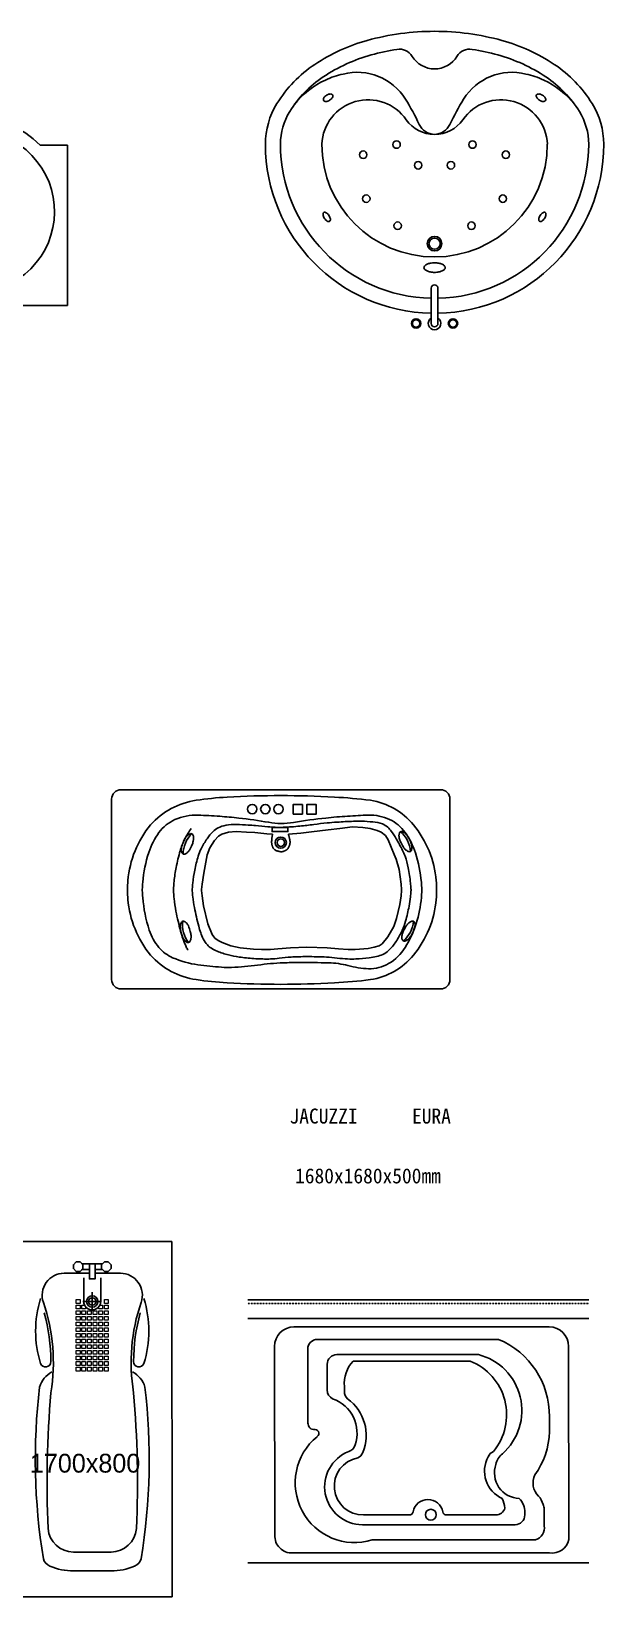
# Model space of a CAD drawing. Header units: inches. Extents: x -1249499 to 290957, y -589671 to 1013543.
# Drawn here: x -1093898 to -1090853, y 300248 to 308573 of the extents above; entities that cross this region are included whole.
import ezdxf

# ---------------------------------------------------------------- set-up
doc = ezdxf.new("R2010")
doc.units = ezdxf.units.IN
doc.header["$MEASUREMENT"] = 0
doc.linetypes.add('HIDDEN', pattern=[2, 1, -1])
for name, color, linetype in [('BATH', 4, 'Continuous'), ('FUR', 4, 'Continuous'), ('TO', 4, 'Continuous'), ('TOILET', 6, 'Continuous'), ('WAL', 7, 'Continuous'), ('WIN', 4, 'Continuous'), ('가구', 4, 'Continuous'), ('글씨', 5, 'Continuous'), ('벽체마감', 1, 'Continuous')]:
    doc.layers.add(name, color=color, linetype=linetype)
doc.layers.add('보조선', color=8, linetype='Continuous', lineweight=5)
doc.styles.get("Standard").update_dxf_attribs({"font": 'DotumChe.ttf'})
doc.styles.add('STYLE1', font='ses.shx', dxfattribs={"bigfont": 'shs.shx'})

msp = doc.modelspace()

# ---------------------------------------------------------------- linework, layer by layer
for p, q in [((-1093150.6, 302136), (-1093974.1, 302136)), ((-1093149.6, 300247.7), (-1093974.1, 300247.7))]:
    msp.add_line(p, q)
at = {"layer": 'BATH'}
for p, q in [((-1093851.5, 307967.8), (-1093705.1, 307967.8)), ((-1093705.1, 307967.8), (-1093705.1, 307114.3)), ((-1091770.9, 307206.2), (-1091770.9, 307018.9)), ((-1091734.9, 307206.2), (-1091734.9, 307018.9)), ((-1093705.1, 307114.3), (-1094558.6, 307114.3))]:
    msp.add_line(p, q, dxfattribs=at)
for points in [[(-1091752.9, 308572.7, 0.067459), (-1092111, 308524.2, 0.079812), (-1092389.3, 308397, 0.107118), (-1092591.4, 308188.3, 0.139889), (-1092652.9, 307972.7, 0.139889)], [(-1090852.9, 307972.7, 0.139889), (-1090914.5, 308188.3, 0.107118), (-1091116.5, 308397, 0.079812), (-1091394.8, 308524.2, 0.067459), (-1091752.9, 308572.7, 0.067459)], [(-1091953.1, 308476.8, 0.027645), (-1092089.7, 308447, 0.079812), (-1092345, 308330.4, 0.107118), (-1092523.5, 308146.1, 0.139889), (-1092572.9, 307972.7, 0.139889)], [(-1090932.9, 307972.7, 0.139889), (-1090982.4, 308146.1, 0.107118), (-1091160.9, 308330.4, 0.079812), (-1091416.1, 308447, 0.027645), (-1091552.8, 308476.8, 0.067459)]]:
    msp.add_lwpolyline(points, format="xyb", dxfattribs=at)
for points in [[(-1092327.3, 308232.8, 0.056901), (-1092336.3, 308225.9, 0.070623), (-1092341.9, 308218.6, 0.106226), (-1092344.5, 308210.4, 0.160891), (-1092343.2, 308204.8, 0.160891), (-1092338.8, 308201, 0.106226), (-1092330.4, 308199.5, 0.070623), (-1092321.3, 308201.2, 0.056901), (-1092311, 308206, 0.056901), (-1092302, 308213, 0.070623), (-1092296.3, 308220.2, 0.106226), (-1092293.8, 308228.4, 0.160891), (-1092295.1, 308234, 0.160891), (-1092299.5, 308237.8, 0.106226), (-1092307.9, 308239.3, 0.070623), (-1092317, 308237.6, 0.056901)], [(-1091178.6, 308232.8, -0.056901), (-1091169.5, 308225.9, -0.070623), (-1091163.9, 308218.6, -0.106226), (-1091161.4, 308210.4, -0.160891), (-1091162.7, 308204.8, -0.160891), (-1091167, 308201, -0.106226), (-1091175.5, 308199.5, -0.070623), (-1091184.5, 308201.2, -0.056901), (-1091194.9, 308206, -0.056901), (-1091203.9, 308213, -0.070623), (-1091209.5, 308220.2, -0.106226), (-1091212.1, 308228.4, -0.160891), (-1091210.8, 308234, -0.160891), (-1091206.4, 308237.8, -0.106226), (-1091198, 308239.3, -0.070623), (-1091188.9, 308237.6, -0.056901)], [(-1092314.6, 307593.5, 0.051087), (-1092321.9, 307602.5, 0.064935), (-1092329, 307608, 0.104197), (-1092337, 307610.6, 0.174737), (-1092342, 307609.4, 0.174737), (-1092345, 307605.4, 0.104197), (-1092345.8, 307597, 0.064935), (-1092343.6, 307588.2, 0.051087), (-1092338.3, 307578, 0.051087), (-1092331, 307569.1, 0.064935), (-1092323.9, 307563.6, 0.104197), (-1092315.9, 307560.9, 0.174737), (-1092311, 307562.1, 0.174737), (-1092307.9, 307566.2, 0.104197), (-1092307.1, 307574.5, 0.064935), (-1092309.3, 307583.3, 0.051087)], [(-1091191.2, 307593.5, -0.051087), (-1091184, 307602.5, -0.064935), (-1091176.8, 307608, -0.104197), (-1091168.9, 307610.6, -0.174737), (-1091163.9, 307609.4, -0.174737), (-1091160.9, 307605.4, -0.104197), (-1091160.1, 307597, -0.064935), (-1091162.3, 307588.2, -0.051087), (-1091167.6, 307578, -0.051087), (-1091174.8, 307569.1, -0.064935), (-1091182, 307563.6, -0.104197), (-1091190, 307560.9, -0.174737), (-1091194.9, 307562.1, -0.174737), (-1091198, 307566.2, -0.104197), (-1091198.7, 307574.5, -0.064935), (-1091196.5, 307583.3, -0.051087)], [(-1091752.9, 307341.4, 0.045971), (-1091775.9, 307339.3, 0.059571), (-1091792.9, 307334, 0.101235), (-1091806.2, 307324.4, 0.188556), (-1091809.5, 307316, 0.188556), (-1091806.2, 307307.6, 0.101235), (-1091792.9, 307298.1, 0.059571), (-1091775.9, 307292.8, 0.045971), (-1091752.9, 307290.6, 0.045971), (-1091730, 307292.8, 0.059571), (-1091712.9, 307298.1, 0.101235), (-1091699.6, 307307.6, 0.188556), (-1091696.4, 307316, 0.188556), (-1091699.6, 307324.4, 0.101235), (-1091712.9, 307334, 0.059571), (-1091730, 307339.3, 0.045971)]]:
    msp.add_lwpolyline(points, format="xyb", close=True, dxfattribs=at)
for centre, radius in [((-1091954.8, 307970.2), 19.8), ((-1091551.1, 307970.2), 19.8), ((-1092132.4, 307916.4), 19.8), ((-1091840.1, 307860.2), 19.8), ((-1091665.8, 307860.2), 19.8), ((-1091373.4, 307916.4), 19.8), ((-1092116.1, 307682.5), 19.8), ((-1091389.8, 307682.5), 19.8), ((-1091949.3, 307538.8), 19.8), ((-1091556.6, 307538.8), 19.8), ((-1091752.9, 307443.4), 38.9), ((-1091752.9, 307443.4), 29.8), ((-1091851.1, 307018.9), 24.9), ((-1091851.1, 307018.9), 19.8), ((-1091654.8, 307018.9), 24.9), ((-1091654.8, 307018.9), 19.8)]:
    msp.add_circle(centre, radius, dxfattribs=at)
for centre, radius, start, end in [((-1091940.5, 308397.8), 80, 31.47616, 99.10293), ((-1091565.4, 308397.8), 80, 80.89707, 148.52384), ((-1091752.9, 308512.6), 139.9, 211.47616, 328.52384), ((-1092140.6, 307900.7), 455.9, 115.06771, 141.77321), ((-1092153.7, 307932.9), 421.2, 101.6676, 115.31934), ((-1092164.7, 308050.5), 304.1, 32.12135, 104.10428), ((-1091341.1, 308050.5), 304.1, 75.89572, 147.87865), ((-1091352.2, 307932.9), 421.2, 64.68066, 78.3324), ((-1091365.3, 307900.7), 455.9, 38.22679, 64.93229), ((-1092106.2, 307961.7), 247, 34.74321, 177.43934), ((-1093234.2, 307405.3), 1553, 25.66467, 31.30002), ((-1090271.7, 307405.3), 1553, 148.69998, 154.33533), ((-1091399.6, 307961.7), 247, 2.56066, 145.25679), ((-1094205.1, 307614.3), 500, 45, 132.93691), ((-1094205.1, 307614.3), 430, 137.39913, 132.60087), ((-1091752.9, 308206.7), 183, 214.74321, 325.25679), ((-1091747.2, 308120.6), 97.1, 206.06041, 266.60417), ((-1091758.7, 308120.6), 97.1, 273.39583, 333.93959), ((-1091752.9, 307972.7), 900, 180, 268.85401), ((-1091752.9, 307972.7), 820, 180, 268.74219), ((-1091752.9, 307972.7), 600, 180, 0), ((-1091752.9, 307972.7), 820, 271.25781, 0), ((-1091752.9, 307972.7), 900, 271.14599, 0), ((-1091752.9, 307206.2), 18, 0, 180), ((-1091752.9, 307018.9), 33.3, 122.66974, 57.33026), ((-1091752.9, 307018.9), 18, 180, 0)]:
    msp.add_arc(centre, radius, start, end, dxfattribs=at)
at = {"layer": 'FUR', "color": 1}
for p, q in [((-1092500.8, 301682.4), (-1091143.1, 301682.4)), ((-1092602.4, 300565.9), (-1092604.3, 301582)), ((-1092498.8, 300481.5), (-1091141.1, 300481.5))]:
    msp.add_line(p, q, dxfattribs=at)
for centre, radius, start, end in [((-1092500.8, 301578.9), 103.5, 90, 180), ((-1091143.1, 301578.9), 103.5, 0, 90), ((-1092513.7, 300569), 88.7, 181.96982, 279.6372), ((-1091125.5, 300568.6), 88.6, 259.81396, 348.53758)]:
    msp.add_arc(centre, radius, start, end, dxfattribs=at)
at = {"layer": 'TO'}
msp.add_lwpolyline([(-1093471, 304489.5), (-1093471, 303529.5, 0.414214), (-1093421, 303479.5), (-1091721, 303479.5, 0.414214), (-1091671, 303529.5), (-1091671, 304489.5, 0.414214), (-1091721, 304539.5), (-1093421, 304539.5, 0.414214)], format="xyb", close=True, dxfattribs=at)
at = {"layer": 'TO', "color": 2}
msp.add_lwpolyline([(-1093384.6, 303956.1, 0.150847), (-1093263.7, 303659.7, 0.177298), (-1093021, 303529.3, 0.023897), (-1092856.2, 303512.3, 0.013876), (-1092571, 303504.3, 0.013876), (-1092285.9, 303512.3, 0.020546), (-1092093.9, 303529.3, 0.18529), (-1091864.8, 303659.7, 0.150847), (-1091743.9, 303956.1, 0.022006), (-1091741.7, 304006.1, 0.022006), (-1091743.9, 304056.1, 0.150847), (-1091864.8, 304352.5, 0.18529), (-1092093.9, 304482.9, 0.020546), (-1092285.9, 304500, 0.013876), (-1092571, 304507.9, 0.013876), (-1092856.2, 304500, 0.023897), (-1093021, 304482.9, 0.177298), (-1093263.7, 304352.5, 0.150847), (-1093384.6, 304056.1, 0.022006), (-1093386.8, 304006.1, 0.022006)], format="xyb", close=True, dxfattribs=at)
at = {"layer": 'TO', "color": 6}
for points in [[(-1092506, 304409.9), (-1092506, 304459.9), (-1092456, 304459.9), (-1092456, 304409.9)], [(-1092432.6, 304409.9), (-1092432.6, 304459.9), (-1092382.6, 304459.9), (-1092382.6, 304409.9)], [(-1092617.2, 304338.3), (-1092617.2, 304316.6), (-1092533.1, 304316.6), (-1092533.1, 304338.3)]]:
    msp.add_lwpolyline(points, close=True, dxfattribs=at)
for points in [[(-1093305.4, 303965.4, 0.058329), (-1093270.6, 303792.5, 0.097886), (-1093219, 303700.2, 0.11255), (-1093146.3, 303646, 0.072351), (-1093011.5, 303608.2, 0.012542), (-1092886.3, 303595.3, 0.02958), (-1092832.9, 303594.2, 0.024414), (-1092694, 303606.6, -0.024901), (-1092557.8, 303618.6, -0.009537), (-1092475.4, 303620.2, -0.004955), (-1092316.8, 303618.6, -0.060682), (-1092213.5, 303604, 0.057045), (-1092103.7, 303587.6, 0.14092), (-1091997.1, 303614.3, 0.125731), (-1091909.5, 303700.2, 0.057538), (-1091850.7, 303828.5, 0.058139), (-1091823.1, 303965.4, 0.001889), (-1091820.2, 304002.4, 0.018771), (-1091820.1, 304006.1, 0.018771), (-1091820.2, 304009.6, 0.001739), (-1091823.1, 304046.8, 0.058289), (-1091854.8, 304204.1, 0.077469), (-1091909.5, 304312, 0.126599), (-1091992.3, 304381, 0.119455), (-1092103.9, 304404.2, 0.008711), (-1092216.3, 304398.6, 0.008524), (-1092330.9, 304388.9, 0.016271), (-1092503.3, 304365.6, -0.041986), (-1092570.6, 304360, -0.044586), (-1092635.4, 304365.9, 0.017992), (-1092794.7, 304388.9, 0.009493), (-1092895.6, 304397.8, 0.008279), (-1093011.6, 304403.9, 0.113885), (-1093134.2, 304380.3, 0.13124), (-1093219, 304312, 0.079328), (-1093273.4, 304205.7, 0.058329), (-1093305.4, 304046.8, 0.001699), (-1093308.3, 304009.5, 0.018771), (-1093308.4, 304006.1, 0.018771), (-1093308.3, 304002.7, 0.001699)], [(-1093090.7, 304196.9, 0.189735), (-1093082.1, 304196.6, 0.100944), (-1093068.6, 304204.8, 0.059128), (-1093057.5, 304218, 0.033263), (-1093043.6, 304245.2, 0.045562), (-1093036.7, 304266.5, 0.059128), (-1093035, 304283.6, 0.100944), (-1093038.4, 304299, 0.189735), (-1093044.5, 304305.1, 0.189735), (-1093053.1, 304305.3, 0.100944), (-1093066.6, 304297.1, 0.059128), (-1093077.8, 304284, 0.045562), (-1093088.3, 304264.3, 0.033263), (-1093098.5, 304235.5, 0.059128), (-1093100.2, 304218.3, 0.100944), (-1093096.8, 304202.9, 0.189735)], [(-1091881.3, 304211, -0.189735), (-1091889.9, 304210.2, -0.100944), (-1091903.8, 304217.6, -0.059128), (-1091915.8, 304230.1, -0.033263), (-1091931.2, 304256.4, -0.045562), (-1091939.3, 304277.2, -0.059128), (-1091942.1, 304294.2, -0.100944), (-1091939.7, 304309.8, -0.189735), (-1091933.9, 304316.2, -0.189735), (-1091925.3, 304317, -0.100944), (-1091911.4, 304309.6, -0.059128), (-1091899.4, 304297.2, -0.045562), (-1091887.7, 304278.2, -0.033263), (-1091875.9, 304250, -0.059128), (-1091873.1, 304233, -0.100944), (-1091875.5, 304217.4, -0.189735)], [(-1093092.5, 303840, -0.189735), (-1093083.9, 303839.1, -0.100944), (-1093071.7, 303829.1, -0.059128), (-1093062.4, 303814.6, -0.033263), (-1093052.4, 303785.7, -0.045562), (-1093048.5, 303763.7, -0.059128), (-1093049, 303746.5, -0.100944), (-1093054.5, 303731.7, -0.189735), (-1093061.4, 303726.5, -0.189735), (-1093070, 303727.4, -0.100944), (-1093082.2, 303737.4, -0.059128), (-1093091.5, 303752, -0.045562), (-1093099.3, 303772.9, -0.033263), (-1093105.4, 303802.8, -0.059128), (-1093104.9, 303820, -0.100944), (-1093099.4, 303834.9, -0.189735)], [(-1091864.3, 303839.5, 0.189735), (-1091872.9, 303840.4, 0.100944), (-1091887, 303833.3, 0.059128), (-1091899.2, 303821.1, 0.033263), (-1091915.1, 303795, 0.045562), (-1091923.7, 303774.4, 0.059128), (-1091926.8, 303757.5, 0.100944), (-1091924.7, 303741.8, 0.189735), (-1091919, 303735.3, 0.189735), (-1091910.4, 303734.3, 0.100944), (-1091896.3, 303741.5, 0.059128), (-1091884.2, 303753.7, 0.045562), (-1091872.1, 303772.4, 0.033263), (-1091859.7, 303800.4, 0.059128), (-1091856.5, 303817.3, 0.100944), (-1091858.7, 303833, 0.189735)]]:
    msp.add_lwpolyline(points, format="xyb", close=True, dxfattribs=at)
at = {"layer": 'TO', "color": 5}
msp.add_lwpolyline([(-1093039.2, 303969.6, 0.02599), (-1093030.8, 303912.8, 0.014559), (-1093007.7, 303812.9, 0.044896), (-1092983.5, 303745.9, 0.082106), (-1092961.4, 303713.6, 0.059008), (-1092940.2, 303696.1, 0.04769), (-1092910.1, 303680.6, 0.030479), (-1092849.1, 303660.4, 0.033832), (-1092792.3, 303649.5, 0.009259), (-1092714.5, 303641.3, 0.01769), (-1092673.6, 303639.2, 0.003904), (-1092642.8, 303638.9, 0.006791), (-1092625.2, 303639.2, 0.028591), (-1092579.5, 303643, -0.020725), (-1092516.6, 303649.3, -0.014653), (-1092432.5, 303651.8, -0.011723), (-1092327.5, 303649.3, -0.022287), (-1092270.3, 303644.1, 0.023132), (-1092215.2, 303639.1, 0.024862), (-1092172.2, 303639.4, 0.01472), (-1092099.9, 303645.6, 0.032132), (-1092061.4, 303652.6, 0.03652), (-1092028.6, 303663.3, 0.094608), (-1091997.6, 303683.6, 0.057269), (-1091958.8, 303730.6, 0.034081), (-1091925.2, 303791, 0.044264), (-1091906.9, 303841, 0.015846), (-1091888.4, 303919.6, 0.025309), (-1091881, 303969.6, 0.00464), (-1091878.4, 303999.1, 0.019667), (-1091878.1, 304006, 0.019763), (-1091878.3, 304012, 0.003864), (-1091881, 304042.6, 0.026085), (-1091893, 304124.3, 0.033941), (-1091909.7, 304185.6, 0.033446), (-1091923, 304216.9, 0.016415), (-1091956.3, 304277.7, 0.02539), (-1091983.9, 304319.5, 0.047627), (-1092001.7, 304339.4, 0.099492), (-1092030.6, 304357, 0.065097), (-1092080.8, 304368.1, 0.013726), (-1092141.1, 304371.8, 0.019566), (-1092183.5, 304371.6, 0.004654), (-1092271.9, 304366.8, 0.007742), (-1092325.1, 304362.6, 0.010999), (-1092395.7, 304354.4, -0.01054), (-1092469.5, 304345.7, -0.011976), (-1092558.3, 304339.3, -0.024629), (-1092601.6, 304339.4, -0.0151), (-1092639.5, 304342.4, 0.008712), (-1092705.1, 304348.6, 0.005293), (-1092744.1, 304351.2, 0.003344), (-1092806, 304354.1, 0.055505), (-1092862.3, 304350.2, 0.07011), (-1092904.8, 304336.1, 0.078984), (-1092931.3, 304317.3, 0.05096), (-1092963.5, 304278.6, 0.030522), (-1092994.6, 304225.6, 0.044408), (-1093010.3, 304186.3, 0.023378), (-1093029.1, 304111.2, 0.026132), (-1093039.2, 304042.6, 0.003817), (-1093041.8, 304012.1, 0.019679), (-1093042.1, 304006.1, 0.019679), (-1093041.8, 304000, 0.003958)], format="xyb", close=True, dxfattribs=at)
msp.add_lwpolyline([(-1093047.1, 304333.7, 0.038916), (-1093081.5, 304277.1, 0.047382), (-1093106.4, 304214, 0.020409), (-1093127.8, 304126, 0.026132), (-1093138.7, 304052, 0.003817), (-1093141.5, 304019.9, 0.019679), (-1093142.1, 304006.1, 0.019679), (-1093141.5, 303992.1, 0.003958), (-1093138.7, 303960.2, 0.02599), (-1093128.8, 303893.1, 0.014559), (-1093104.4, 303787.6, 0.044896), (-1093074.1, 303703.6, 0.023521), (-1093064.5, 303685.3, 0.059008)], format="xyb", dxfattribs=at)
for points in [[(-1092614.9, 304302.6), (-1092645, 304305), (-1092708.9, 304311), (-1092753.5, 304313.8), (-1092807.6, 304316.5), (-1092848.7, 304313.4), (-1092885.1, 304302.5), (-1092901.7, 304292.2), (-1092923.3, 304269.3), (-1092947.8, 304229.7), (-1092962.2, 304192.9), (-1092980.8, 304096.4), (-1092989.4, 304037.9), (-1092992, 304008.1), (-1092992.1, 304006.1), (-1092992, 304003.9), (-1092989.4, 303974.3)], [(-1092989.4, 303974.3), (-1092981.8, 303922.6), (-1092959.3, 303825.6), (-1092936.2, 303769.9), (-1092921.8, 303750.6), (-1092905, 303737.9), (-1092882.8, 303726.8), (-1092836, 303708.6), (-1092786.4, 303699.1), (-1092715.6, 303691.2), (-1092672.9, 303689.2), (-1092641.8, 303689), (-1092626.5, 303689.2), (-1092586.8, 303692.5), (-1092519.5, 303699.3), (-1092432.5, 303701.8), (-1092325.1, 303699.3), (-1092263.5, 303693.6), (-1092213, 303689.1), (-1092175, 303689.3), (-1092105.7, 303695.3), (-1092073.4, 303701.1), (-1092047.6, 303709.5), (-1092032.2, 303719.6), (-1092000.7, 303757.8), (-1091970.4, 303812.3), (-1091955.2, 303854), (-1091937.5, 303929.5), (-1091930.7, 303974.5), (-1091928.2, 304003), (-1091928.1, 304006.1), (-1091928.2, 304008.1), (-1091930.8, 304037.9), (-1091942, 304114.5), (-1091957, 304169.2), (-1091967.6, 304194.4), (-1091999.3, 304272.7), (-1092014.3, 304295.7), (-1092037.2, 304313.3), (-1092058.1, 304321.8), (-1092094.8, 304332.9), (-1092133.6, 304337.9), (-1092189, 304342.4), (-1092256.4, 304333.5), (-1092319, 304325.3), (-1092406.9, 304314.8), (-1092464, 304308.3), (-1092530.5, 304303.1)], [(-1092530.5, 304303.1), (-1092529.5, 304299.1), (-1092528.6, 304295.7), (-1092527.8, 304292.8), (-1092527.2, 304290.4), (-1092526.7, 304288.3), (-1092526.2, 304286.5), (-1092525.9, 304285), (-1092525.5, 304283.6), (-1092525.2, 304282.3), (-1092524.9, 304281.1), (-1092524.7, 304280.1), (-1092524.4, 304279), (-1092524.2, 304278.1), (-1092524, 304277.2), (-1092523.8, 304276.3), (-1092523.7, 304275.5), (-1092523.5, 304274.7), (-1092523.3, 304273.9), (-1092523.2, 304273.2), (-1092523, 304272.5), (-1092522.9, 304271.8), (-1092522.8, 304271.1), (-1092522.6, 304270.4), (-1092522.5, 304269.8), (-1092522.4, 304269.2), (-1092522.3, 304268.6), (-1092522.2, 304268), (-1092522.1, 304267.4), (-1092522.1, 304266.9), (-1092522, 304266.3), (-1092521.9, 304265.8), (-1092521.9, 304265.3), (-1092521.8, 304264.8), (-1092521.8, 304264.3), (-1092521.7, 304263.9), (-1092521.7, 304263.4), (-1092521.6, 304263), (-1092521.6, 304262.6), (-1092521.6, 304262.2), (-1092521.6, 304261.7), (-1092521.6, 304261.3), (-1092521.6, 304261), (-1092521.6, 304260.6), (-1092521.6, 304260.2), (-1092521.6, 304259.8), (-1092521.6, 304259.5), (-1092521.6, 304259.1), (-1092521.6, 304258.8), (-1092521.6, 304258.4), (-1092521.6, 304258.1), (-1092521.7, 304257.7), (-1092521.7, 304257.4), (-1092521.7, 304257.1), (-1092521.8, 304256.7), (-1092521.8, 304256.4), (-1092521.9, 304256.1), (-1092521.9, 304255.7), (-1092521.9, 304255.4), (-1092522, 304255.1), (-1092522, 304254.7), (-1092522.1, 304254.4), (-1092522.1, 304254), (-1092522.2, 304253.7), (-1092522.3, 304253.4), (-1092522.3, 304253), (-1092522.4, 304252.7), (-1092522.4, 304252.3), (-1092522.5, 304252), (-1092522.6, 304251.6), (-1092522.7, 304251.3), (-1092522.7, 304250.9), (-1092522.8, 304250.6), (-1092522.9, 304250.2), (-1092523, 304249.9), (-1092523.1, 304249.5), (-1092523.1, 304249.2), (-1092523.2, 304248.8), (-1092523.3, 304248.5), (-1092523.4, 304248.1), (-1092523.5, 304247.8), (-1092523.6, 304247.4), (-1092523.7, 304247), (-1092523.8, 304246.7), (-1092523.9, 304246.3), (-1092524, 304246), (-1092524.1, 304245.6), (-1092524.2, 304245.2), (-1092524.3, 304244.9), (-1092524.5, 304244.5), (-1092524.6, 304244.1), (-1092524.7, 304243.8), (-1092524.8, 304243.4), (-1092524.9, 304243), (-1092525.1, 304242.7), (-1092525.2, 304242.3), (-1092525.3, 304241.9), (-1092525.5, 304241.5), (-1092525.6, 304241.2), (-1092525.7, 304240.8), (-1092525.9, 304240.4), (-1092526, 304240), (-1092526.2, 304239.7), (-1092526.3, 304239.3), (-1092526.5, 304238.9), (-1092526.6, 304238.5), (-1092526.8, 304238.1), (-1092527, 304237.8), (-1092527.1, 304237.4), (-1092527.3, 304237), (-1092527.4, 304236.6), (-1092527.6, 304236.2), (-1092527.8, 304235.8), (-1092528, 304235.4), (-1092528.1, 304235.1), (-1092528.3, 304234.7), (-1092528.5, 304234.3), (-1092528.7, 304233.9), (-1092528.9, 304233.5), (-1092529.1, 304233.1), (-1092529.3, 304232.7), (-1092529.5, 304232.3), (-1092529.7, 304231.9), (-1092529.9, 304231.5), (-1092530.1, 304231.1), (-1092530.3, 304230.8), (-1092530.5, 304230.4), (-1092530.7, 304230), (-1092531, 304229.6), (-1092531.2, 304229.2), (-1092531.5, 304228.8), (-1092531.7, 304228.4), (-1092532, 304228), (-1092532.3, 304227.6), (-1092532.6, 304227.2), (-1092532.8, 304226.8), (-1092533.2, 304226.4), (-1092533.5, 304226), (-1092533.8, 304225.6), (-1092534.1, 304225.2), (-1092534.5, 304224.8), (-1092534.9, 304224.4), (-1092535.3, 304224), (-1092535.7, 304223.6), (-1092536.1, 304223.1), (-1092536.5, 304222.7), (-1092537, 304222.3), (-1092537.4, 304221.9), (-1092537.9, 304221.5), (-1092538.4, 304221.1), (-1092538.9, 304220.7), (-1092539.5, 304220.3), (-1092540, 304219.9), (-1092540.6, 304219.5), (-1092541.2, 304219.1), (-1092541.8, 304218.7), (-1092542.5, 304218.2), (-1092543.1, 304217.8), (-1092543.8, 304217.4), (-1092544.6, 304217), (-1092545.3, 304216.6), (-1092546.1, 304216.2), (-1092546.9, 304215.8), (-1092547.7, 304215.4), (-1092548.5, 304214.9), (-1092549.4, 304214.5), (-1092550.3, 304214.1), (-1092551.2, 304213.7), (-1092552.2, 304213.3), (-1092553.2, 304212.9), (-1092554.2, 304212.5), (-1092555.2, 304212.1), (-1092556.3, 304211.7), (-1092557.4, 304211.3), (-1092558.5, 304210.9), (-1092559.7, 304210.6), (-1092560.8, 304210.3), (-1092562, 304210.1), (-1092563.3, 304209.8), (-1092564.7, 304209.7), (-1092566.2, 304209.6), (-1092567.8, 304209.6), (-1092569.8, 304209.6), (-1092571.9, 304209.8), (-1092574.4, 304210.1), (-1092577.2, 304210.5), (-1092580.3, 304211.1), (-1092583.5, 304211.8), (-1092586.8, 304212.6), (-1092590.2, 304213.5), (-1092593.4, 304214.7), (-1092596.6, 304215.9), (-1092599.5, 304217.4), (-1092602, 304219), (-1092604.3, 304220.7), (-1092606.4, 304222.6), (-1092608.2, 304224.7), (-1092609.8, 304226.8), (-1092611.2, 304229), (-1092612.5, 304231.3), (-1092613.6, 304233.7), (-1092614.7, 304236.1), (-1092615.6, 304238.5), (-1092616.5, 304241), (-1092617.3, 304243.6), (-1092617.9, 304246.2), (-1092618.5, 304248.8), (-1092619, 304251.5), (-1092619.4, 304254.2), (-1092619.6, 304257), (-1092619.8, 304260.2), (-1092619.7, 304264), (-1092619.4, 304268.7), (-1092618.8, 304274.6), (-1092617.9, 304282.1), (-1092616.6, 304291.3), (-1092614.9, 304302.6)]]:
    msp.add_lwpolyline(points, dxfattribs=at)
at = {"layer": 'TO', "color": 6}
for centre in [(-1092723.2, 304436.3), (-1092653.2, 304436.3), (-1092583.2, 304436.3)]:
    msp.add_circle(centre, 25, dxfattribs=at)
at = {"layer": 'TO', "color": 5}
for radius in [30, 20]:
    msp.add_circle((-1092570.9, 304257.8), radius, dxfattribs=at)
for centre, start, end in [((-1092936.8, 304195.1), 134.40465, 179.35743), ((-1092034.8, 304200), 4.0808, 49.03359), ((-1092939.5, 303819.9), 172.51872, 217.4715), ((-1092018.1, 303852.6), 310.16549, 355.11827)]:
    msp.add_arc(centre, 153.9, start, end, dxfattribs=at)
at = {"layer": 'TOILET', "color": 1}
msp.add_line((-1091039.6, 301578.9), (-1091038.7, 300551.1), dxfattribs=at)
at = {"layer": 'WAL'}
msp.add_line((-1093149.6, 300247.7), (-1093150.6, 302136), dxfattribs=at)
at = {"layer": 'WIN', "color": 1}
for p, q in [((-1091412, 301616.2), (-1092375.9, 301616.2)), ((-1092427.7, 301564.5), (-1092427.7, 301177.4)), ((-1091519.9, 301535.3), (-1092272.4, 301535.3)), ((-1092324.1, 301483.5), (-1092324.1, 301346.9)), ((-1091563.8, 301501.1), (-1092186.4, 301501.1)), ((-1092232.3, 301365.5), (-1092232.3, 301338.6)), ((-1091142, 301125.9), (-1091142, 301204.5)), ((-1091169.2, 300713.1), (-1091169.2, 300624.9)), ((-1092136.9, 300630.6), (-1091324.5, 300630.6)), ((-1092130.6, 300682.3), (-1091887.8, 300682.3)), ((-1091688.7, 300682.3), (-1091428, 300682.3)), ((-1091272.7, 300682.3), (-1091272.7, 300695.5)), ((-1092084.8, 300549.2), (-1091215, 300549.2))]:
    msp.add_line(p, q, dxfattribs=at)
msp.add_circle((-1091772.7, 300683.8), 28.9, dxfattribs=at)
for centre, radius, start, end in [((-1092375.9, 301564.5), 51.8, 90, 180), ((-1091582.5, 301210.1), 440.5, 359.27193, 67.22917), ((-1092272.4, 301483.5), 51.8, 90, 180), ((-1091595, 301237.7), 306.9, 311.37791, 75.83189), ((-1092056.4, 301381.5), 176.6, 137.38709, 185.20862), ((-1091676.7, 301215.5), 307.1, 320.40209, 68.42936), ((-1092272.4, 301346.9), 51.8, 180, 244.06857), ((-1092360.1, 301116.8), 194.8, 341.37241, 70.47785), ((-1092180.6, 301338.6), 51.8, 180, 227.61814), ((-1092357.9, 301105.7), 241.3, 337.77309, 53.80133), ((-1092375.9, 301177.4), 51.8, 180, 209.17922), ((-1092394, 301167.3), 31.1, 209.17922, 265.23833), ((-1092389.9, 301116), 21.4, 306.2151, 108.00236), ((-1091550.1, 301134.9), 408.2, 324.06841, 358.72909), ((-1092177.4, 300852.5), 317.1, 129.06711, 286.987), ((-1092225.2, 301069), 51.8, 287.33132, 343.86223), ((-1092136.5, 300832), 201.4, 111.34582, 269.88555), ((-1092133.3, 300835.5), 153.2, 100.77561, 270.98002), ((-1092182.7, 301033.4), 51.8, 293.74162, 338.47723), ((-1091328.5, 300915), 158.5, 151.18352, 245.93549), ((-1091419.2, 300972.5), 51.8, 113.74162, 158.47723), ((-1091298.4, 300906), 135.8, 160.54474, 268.52937), ((-1091337.1, 300935.3), 90.7, 127.3152, 169.82583), ((-1091129, 300852.7), 100.1, 154.74491, 224.62516), ((-1091788.3, 300683.8), 80.7, 10.93933, 169.06067), ((-1091428, 300734.1), 51.8, 270, 343.03935), ((-1091570.6, 300691.9), 194, 8.00961, 23.81193), ((-1091378.6, 300697.3), 105.9, 359.0558, 43.547), ((-1091262.4, 300718.8), 88.8, 12.70118, 45.6398), ((-1091221, 300713.1), 51.8, 0, 29.17922), ((-1091887.8, 300703), 20.7, 270, 349.06067), ((-1091688.7, 300703), 20.7, 190.93933, 270), ((-1091324.5, 300682.3), 51.8, 270, 0), ((-1091240.8, 300616.5), 72.1, 291.02123, 6.68458)]:
    msp.add_arc(centre, radius, start, end, dxfattribs=at)
at = {"layer": '가구'}
for p, q in [((-1093589.1, 302017.7), (-1093628.7, 302017.7)), ((-1093628.7, 301987.7), (-1093589.1, 301987.7)), ((-1093559.1, 302017.7), (-1093519.4, 302017.7)), ((-1093519.4, 301987.7), (-1093559.1, 301987.7)), ((-1093574.1, 301767.7), (-1093574.1, 301867.7)), ((-1093524.1, 301817.7), (-1093624.1, 301817.7))]:
    msp.add_line(p, q, dxfattribs=at)
for points in [[(-1093589.1, 301967.7), (-1093724.1, 301967.7, 0.516553), (-1093834.1, 301812.7, -0.123808), (-1093794.1, 301332.7, 0.032911), (-1093809.1, 300609.8, 0.386247), (-1093674.1, 300484.8), (-1093574.1, 300484.8), (-1093474.1, 300484.8, 0.386247), (-1093339.1, 300609.8, 0.032911), (-1093354.1, 301332.7, -0.123808), (-1093314.1, 301812.7, 0.516553), (-1093424.1, 301967.7), (-1093559.1, 301967.7)], [(-1093529.1, 301942.7), (-1093529.1, 301817.7, -1), (-1093619.1, 301817.7), (-1093619.1, 301942.7)], [(-1093829.1, 301757.7, -0.064043), (-1093794.1, 301497.7, -0.841078), (-1093849.1, 301487.7, -0.152096), (-1093849.1, 301832.7)], [(-1093319.1, 301757.7, 0.064043), (-1093354.1, 301497.7, 0.841078), (-1093299.1, 301487.7, 0.152096), (-1093299.1, 301832.7)], [(-1093359.1, 301442.7, -0.20385), (-1093294.1, 301362.7, -0.070354), (-1093314.1, 300449.8, -0.232654), (-1093349.1, 300409.8, -0.09902), (-1093474.1, 300384.8), (-1093574.1, 300384.8), (-1093674.1, 300384.8, -0.09902), (-1093799.1, 300409.8, -0.232654), (-1093834.1, 300449.8, -0.070354), (-1093854.1, 301362.7, -0.20385), (-1093789.1, 301442.7)]]:
    msp.add_lwpolyline(points, format="xyb", dxfattribs=at)
for points in [[(-1093624.1, 301992.3), (-1093638.7, 301977.7), (-1093659.4, 301977.7), (-1093674.1, 301992.3), (-1093674.1, 302013), (-1093659.4, 302027.7), (-1093638.7, 302027.7), (-1093624.1, 302013)], [(-1093559.1, 302017.7), (-1093559.1, 301937.7), (-1093589.1, 301937.7), (-1093589.1, 302017.7)], [(-1093524.1, 301992.3), (-1093509.4, 301977.7), (-1093488.7, 301977.7), (-1093474.1, 301992.3), (-1093474.1, 302013), (-1093488.7, 302027.7), (-1093509.4, 302027.7), (-1093524.1, 302013)]]:
    msp.add_lwpolyline(points, close=True, dxfattribs=at)
for radius in [30, 20]:
    msp.add_circle((-1093574.1, 301817.7), radius, dxfattribs=at)
at = {"layer": '벽체마감'}
for p, q in [((-1090931.5, 301827), (-1092746.5, 301827)), ((-1090931.5, 301727), (-1092746.5, 301727)), ((-1090931.5, 300427), (-1092746.5, 300427))]:
    msp.add_line(p, q, dxfattribs=at)
at = {"layer": '벽체마감', "linetype": 'HIDDEN'}
msp.add_line((-1090931.5, 301807), (-1092746.5, 301807), dxfattribs=at)
at = {"layer": '보조선'}
for points in [[(-1093659.1, 301827.7), (-1093639.1, 301827.7), (-1093639.1, 301807.7), (-1093659.1, 301807.7)], [(-1093659.1, 301797.7), (-1093639.1, 301797.7), (-1093639.1, 301777.7), (-1093659.1, 301777.7)], [(-1093509.1, 301827.7), (-1093489.1, 301827.7), (-1093489.1, 301807.7), (-1093509.1, 301807.7)], [(-1093509.1, 301797.7), (-1093489.1, 301797.7), (-1093489.1, 301777.7), (-1093509.1, 301777.7)], [(-1093659.1, 301767.7), (-1093639.1, 301767.7), (-1093639.1, 301747.7), (-1093659.1, 301747.7)], [(-1093659.1, 301737.7), (-1093639.1, 301737.7), (-1093639.1, 301717.7), (-1093659.1, 301717.7)], [(-1093659.1, 301707.7), (-1093639.1, 301707.7), (-1093639.1, 301687.7), (-1093659.1, 301687.7)], [(-1093629.1, 301767.7), (-1093609.1, 301767.7), (-1093609.1, 301747.7), (-1093629.1, 301747.7)], [(-1093629.1, 301737.7), (-1093609.1, 301737.7), (-1093609.1, 301717.7), (-1093629.1, 301717.7)], [(-1093629.1, 301707.7), (-1093609.1, 301707.7), (-1093609.1, 301687.7), (-1093629.1, 301687.7)], [(-1093599.1, 301767.7), (-1093579.1, 301767.7), (-1093579.1, 301747.7), (-1093599.1, 301747.7)], [(-1093599.1, 301737.7), (-1093579.1, 301737.7), (-1093579.1, 301717.7), (-1093599.1, 301717.7)], [(-1093599.1, 301707.7), (-1093579.1, 301707.7), (-1093579.1, 301687.7), (-1093599.1, 301687.7)], [(-1093569.1, 301767.7), (-1093549.1, 301767.7), (-1093549.1, 301747.7), (-1093569.1, 301747.7)], [(-1093569.1, 301737.7), (-1093549.1, 301737.7), (-1093549.1, 301717.7), (-1093569.1, 301717.7)], [(-1093569.1, 301707.7), (-1093549.1, 301707.7), (-1093549.1, 301687.7), (-1093569.1, 301687.7)], [(-1093539.1, 301767.7), (-1093519.1, 301767.7), (-1093519.1, 301747.7), (-1093539.1, 301747.7)], [(-1093539.1, 301737.7), (-1093519.1, 301737.7), (-1093519.1, 301717.7), (-1093539.1, 301717.7)], [(-1093539.1, 301707.7), (-1093519.1, 301707.7), (-1093519.1, 301687.7), (-1093539.1, 301687.7)], [(-1093509.1, 301767.7), (-1093489.1, 301767.7), (-1093489.1, 301747.7), (-1093509.1, 301747.7)], [(-1093509.1, 301737.7), (-1093489.1, 301737.7), (-1093489.1, 301717.7), (-1093509.1, 301717.7)], [(-1093509.1, 301707.7), (-1093489.1, 301707.7), (-1093489.1, 301687.7), (-1093509.1, 301687.7)], [(-1093659.1, 301677.7), (-1093639.1, 301677.7), (-1093639.1, 301657.7), (-1093659.1, 301657.7)], [(-1093659.1, 301647.7), (-1093639.1, 301647.7), (-1093639.1, 301627.7), (-1093659.1, 301627.7)], [(-1093659.1, 301617.7), (-1093639.1, 301617.7), (-1093639.1, 301597.7), (-1093659.1, 301597.7)], [(-1093629.1, 301677.7), (-1093609.1, 301677.7), (-1093609.1, 301657.7), (-1093629.1, 301657.7)], [(-1093629.1, 301647.7), (-1093609.1, 301647.7), (-1093609.1, 301627.7), (-1093629.1, 301627.7)], [(-1093629.1, 301617.7), (-1093609.1, 301617.7), (-1093609.1, 301597.7), (-1093629.1, 301597.7)], [(-1093599.1, 301677.7), (-1093579.1, 301677.7), (-1093579.1, 301657.7), (-1093599.1, 301657.7)], [(-1093599.1, 301647.7), (-1093579.1, 301647.7), (-1093579.1, 301627.7), (-1093599.1, 301627.7)], [(-1093599.1, 301617.7), (-1093579.1, 301617.7), (-1093579.1, 301597.7), (-1093599.1, 301597.7)], [(-1093569.1, 301677.7), (-1093549.1, 301677.7), (-1093549.1, 301657.7), (-1093569.1, 301657.7)], [(-1093569.1, 301647.7), (-1093549.1, 301647.7), (-1093549.1, 301627.7), (-1093569.1, 301627.7)], [(-1093569.1, 301617.7), (-1093549.1, 301617.7), (-1093549.1, 301597.7), (-1093569.1, 301597.7)], [(-1093539.1, 301677.7), (-1093519.1, 301677.7), (-1093519.1, 301657.7), (-1093539.1, 301657.7)], [(-1093539.1, 301647.7), (-1093519.1, 301647.7), (-1093519.1, 301627.7), (-1093539.1, 301627.7)], [(-1093539.1, 301617.7), (-1093519.1, 301617.7), (-1093519.1, 301597.7), (-1093539.1, 301597.7)], [(-1093509.1, 301677.7), (-1093489.1, 301677.7), (-1093489.1, 301657.7), (-1093509.1, 301657.7)], [(-1093509.1, 301647.7), (-1093489.1, 301647.7), (-1093489.1, 301627.7), (-1093509.1, 301627.7)], [(-1093509.1, 301617.7), (-1093489.1, 301617.7), (-1093489.1, 301597.7), (-1093509.1, 301597.7)], [(-1093659.1, 301587.7), (-1093639.1, 301587.7), (-1093639.1, 301567.7), (-1093659.1, 301567.7)], [(-1093659.1, 301557.7), (-1093639.1, 301557.7), (-1093639.1, 301537.7), (-1093659.1, 301537.7)], [(-1093629.1, 301587.7), (-1093609.1, 301587.7), (-1093609.1, 301567.7), (-1093629.1, 301567.7)], [(-1093629.1, 301557.7), (-1093609.1, 301557.7), (-1093609.1, 301537.7), (-1093629.1, 301537.7)], [(-1093599.1, 301587.7), (-1093579.1, 301587.7), (-1093579.1, 301567.7), (-1093599.1, 301567.7)], [(-1093599.1, 301557.7), (-1093579.1, 301557.7), (-1093579.1, 301537.7), (-1093599.1, 301537.7)], [(-1093569.1, 301587.7), (-1093549.1, 301587.7), (-1093549.1, 301567.7), (-1093569.1, 301567.7)], [(-1093569.1, 301557.7), (-1093549.1, 301557.7), (-1093549.1, 301537.7), (-1093569.1, 301537.7)], [(-1093539.1, 301587.7), (-1093519.1, 301587.7), (-1093519.1, 301567.7), (-1093539.1, 301567.7)], [(-1093539.1, 301557.7), (-1093519.1, 301557.7), (-1093519.1, 301537.7), (-1093539.1, 301537.7)], [(-1093509.1, 301587.7), (-1093489.1, 301587.7), (-1093489.1, 301567.7), (-1093509.1, 301567.7)], [(-1093509.1, 301557.7), (-1093489.1, 301557.7), (-1093489.1, 301537.7), (-1093509.1, 301537.7)], [(-1093659.1, 301527.7), (-1093639.1, 301527.7), (-1093639.1, 301507.7), (-1093659.1, 301507.7)], [(-1093659.1, 301497.7), (-1093639.1, 301497.7), (-1093639.1, 301477.7), (-1093659.1, 301477.7)], [(-1093659.1, 301467.7), (-1093639.1, 301467.7), (-1093639.1, 301447.7), (-1093659.1, 301447.7)], [(-1093629.1, 301527.7), (-1093609.1, 301527.7), (-1093609.1, 301507.7), (-1093629.1, 301507.7)], [(-1093629.1, 301497.7), (-1093609.1, 301497.7), (-1093609.1, 301477.7), (-1093629.1, 301477.7)], [(-1093629.1, 301467.7), (-1093609.1, 301467.7), (-1093609.1, 301447.7), (-1093629.1, 301447.7)], [(-1093599.1, 301527.7), (-1093579.1, 301527.7), (-1093579.1, 301507.7), (-1093599.1, 301507.7)], [(-1093599.1, 301497.7), (-1093579.1, 301497.7), (-1093579.1, 301477.7), (-1093599.1, 301477.7)], [(-1093599.1, 301467.7), (-1093579.1, 301467.7), (-1093579.1, 301447.7), (-1093599.1, 301447.7)], [(-1093569.1, 301527.7), (-1093549.1, 301527.7), (-1093549.1, 301507.7), (-1093569.1, 301507.7)], [(-1093569.1, 301497.7), (-1093549.1, 301497.7), (-1093549.1, 301477.7), (-1093569.1, 301477.7)], [(-1093569.1, 301467.7), (-1093549.1, 301467.7), (-1093549.1, 301447.7), (-1093569.1, 301447.7)], [(-1093539.1, 301527.7), (-1093519.1, 301527.7), (-1093519.1, 301507.7), (-1093539.1, 301507.7)], [(-1093539.1, 301497.7), (-1093519.1, 301497.7), (-1093519.1, 301477.7), (-1093539.1, 301477.7)], [(-1093539.1, 301467.7), (-1093519.1, 301467.7), (-1093519.1, 301447.7), (-1093539.1, 301447.7)], [(-1093509.1, 301527.7), (-1093489.1, 301527.7), (-1093489.1, 301507.7), (-1093509.1, 301507.7)], [(-1093509.1, 301497.7), (-1093489.1, 301497.7), (-1093489.1, 301477.7), (-1093509.1, 301477.7)], [(-1093509.1, 301467.7), (-1093489.1, 301467.7), (-1093489.1, 301447.7), (-1093509.1, 301447.7)]]:
    msp.add_lwpolyline(points, close=True, dxfattribs=at)
for points in [[(-1093609.1, 301789.4), (-1093609.1, 301777.7), (-1093629.1, 301777.7), (-1093629.1, 301797.7)], [(-1093629.1, 301797.7), (-1093614.4, 301797.7)], [(-1093533.7, 301797.7), (-1093519.1, 301797.7), (-1093519.1, 301777.7), (-1093539.1, 301777.7), (-1093539.1, 301789.4)]]:
    msp.add_lwpolyline(points, dxfattribs=at)

# ---------------------------------------------------------------- texts
at = {"color": 3}
for s, p in [('JACUZZI ', (-1092524.5, 302763.9)), ('EURA', (-1091872.7, 302763.9)), ('1680x1680x500mm', (-1092494.9, 302445.8))]:
    msp.add_text(s, height=80, dxfattribs=at).set_placement(p)
at = {"layer": '글씨', "style": 'STYLE1'}
msp.add_text('1700x800', height=100, dxfattribs=at).set_placement((-1093905.9, 300907.6))

doc.saveas('drawing.dxf')
